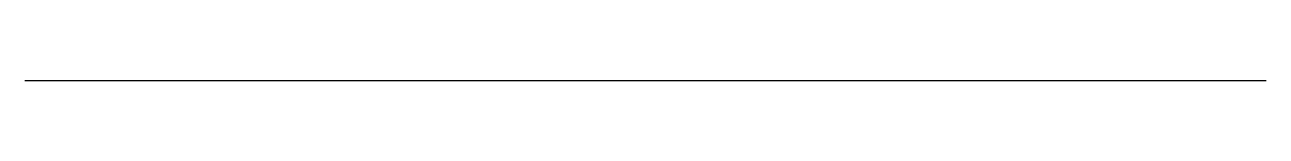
# Model space of a CAD drawing. Header units: millimetres. Extents: x -1 to 1, y 0 to 0.
import ezdxf

# ---------------------------------------------------------------- set-up
doc = ezdxf.new("R2010")
doc.units = ezdxf.units.MM
doc.layers.add('TestCut', color=7, linetype='Continuous')

msp = doc.modelspace()

# ---------------------------------------------------------------- linework, layer by layer
at = {"layer": 'TestCut'}
msp.add_line((-1, 0), (1, 0), dxfattribs=at)

doc.saveas('drawing.dxf')
